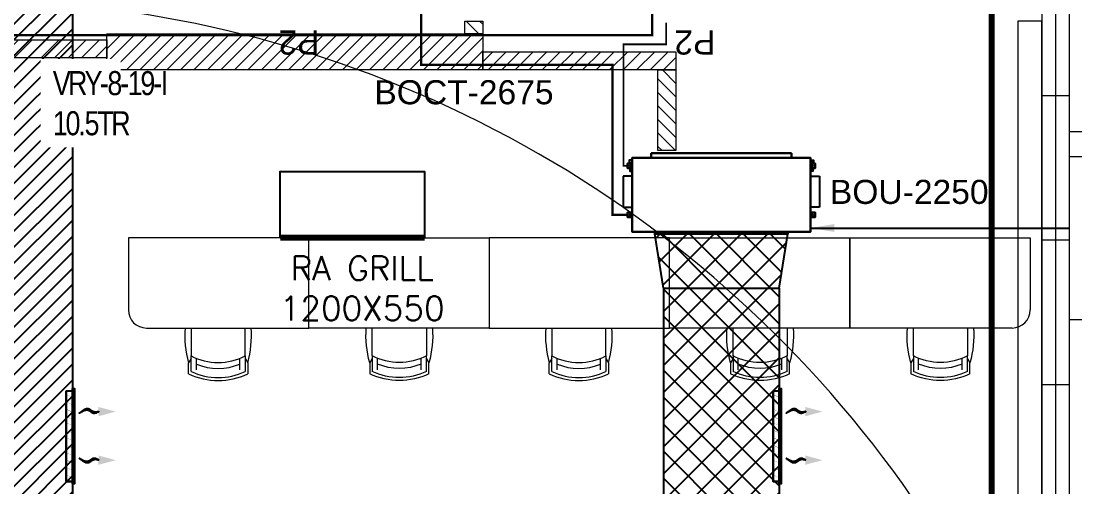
# Model space of a CAD drawing. Header units: millimetres. Extents: x -81374 to 485233, y -39075 to 157313.
# Drawn here: x 40591 to 49356, y -15833 to -11962 of the extents above; entities that cross this region are included whole.
import ezdxf
from ezdxf.enums import TextEntityAlignment as Align

# ---------------------------------------------------------------- set-up
doc = ezdxf.new("R2010")
doc.units = ezdxf.units.MM
for name, pattern in [('CENTER', [2, 1.25, -0.25, 0.25, -0.25]), ('CENTERX2', [4, 2.5, -0.5, 0.5, -0.5]), ('HIDDEN', [0.375, 0.25, -0.125])]:
    doc.linetypes.add(name, pattern=pattern)
for name, color, linetype in [('AC-RA-DIFFUSER', 6, 'Continuous'), ('CEN', 252, 'CENTER'), ('FRESH AIRDUCT', 3, 'Continuous'), ('Hatch 01_UC', 7, 'Continuous'), ('M HVAC DRAIN PIPE', 8, 'Continuous'), ('M-HVAC ELLIPTICAL DUCT', 6, 'Continuous'), ('M-HVAC VRV PIPE', 152, 'Continuous'), ('M-HVAC-ELEPTICAL DUCT', 6, 'Continuous'), ('M-HVAC-GRIL', 6, 'Continuous'), ('M-HVAC-INSULATION', 8, 'Continuous'), ('M-HVAC-SUPP', 4, 'Continuous'), ('M-HVAC-TEXT', 7, 'Continuous')]:
    doc.layers.add(name, color=color, linetype=linetype)
for name, color, linetype, lineweight in [('CB-AC CABLE TRAY', 213, 'Continuous', 15), ('DRAIN PIPE', 76, 'Continuous', 30), ('G-IMPT', 8, 'Continuous', 5), ('ID-MODULAR', 44, 'Continuous', 9), ('M HVAC GRILLE', 6, 'Continuous', 13), ('P-PIPE-IDEN', 7, 'Continuous', 9), ('VRF -COPPER PIPE', 4, 'Continuous', 9)]:
    doc.layers.add(name, color=color, linetype=linetype, lineweight=lineweight)
doc.styles.add('Arial_2', font='arial.ttf', dxfattribs={"height": 75})
doc.styles.add('HVAC TEXT', font='Romans.shx', dxfattribs={"width": 0.8, "height": 100})
doc.styles.add('R', font='romans.shx')
doc.styles.get("Standard").update_dxf_attribs({"font": 'arial.ttf'})
doc.dimstyles.new('HVAC DIM', dxfattribs={"dimtxt": 100, "dimasz": 200, "dimexe": 50, "dimexo": 50, "dimgap": 50, "dimtad": 1, "dimtoh": 1, "dimdec": 0, "dimzin": 0, "dimdsep": 46, "dimtxsty": 'HVAC TEXT', "dimcen": 50, "dimclrd": 7, "dimclre": 7, "dimclrt": 7, "dimadec": 0, "dimazin": 0, "dimtfac": 1, "dimtdec": 0, "dimtofl": 0, "dimtmove": 0, "dimatfit": 3, "dimfxl": 1, "dimtolj": 1, "dimtzin": 0, "dimarcsym": 0})
pattern_1 = [(45, (-219788.42, -94207.17), (-112.2532, 112.2532), []), (135, (-219788.42, -94207.17), (-112.2532, -112.2532), [])]

# ---------------------------------------------------------------- blocks, each defined once
blk = doc.blocks.new('ng')
at = {"layer": 'CEN', "color": 9, "linetype": 'HIDDEN', "lineweight": 0, "ltscale": 1500, "true_color": 0xc7c8ca}
blk.add_line((37748.3, 55730.8), (37748.3, 48427.2), dxfattribs=at)
blk = doc.blocks.new('floor plan 1')
at = {"layer": 'G-IMPT', "color": 55, "linetype": 'Continuous', "true_color": 0xb49f4b}
for p, q in [((8859.2, -21195.7), (8859.2, -30091.5)), ((9088, -21195.7), (9088, -30091.5))]:
    blk.add_line(p, q, dxfattribs=at)
at = {"layer": 'G-IMPT', "linetype": 'Continuous'}
for p, q in [((8973.6, -21195.7), (8973.6, -30091.5)), ((8859.2, -24091.5), (9088, -24091.5)), ((8859.2, -25291.5), (9088, -25291.5)), ((8859.2, -26491.5), (9088, -26491.5))]:
    blk.add_line(p, q, dxfattribs=at)
at = {"layer": 'G-IMPT', "color": 8, "ltscale": 500}
for p, q in [((9687.5, -24180.6), (9687.5, -24273.7)), ((10179.5, -24273.7), (10179.5, -24180.6)), ((11187.5, -24180.6), (11187.5, -24273.7)), ((11679.5, -24273.7), (11679.5, -24180.6)), ((12694.5, -24273.7), (12694.5, -24180.6)), ((13186.5, -24180.6), (13186.5, -24273.7)), ((14187.5, -24180.6), (14187.5, -24273.7)), ((14679.5, -24273.7), (14679.5, -24180.6)), ((15694.5, -24273.7), (15694.5, -24180.6)), ((16186.5, -24180.6), (16186.5, -24273.7)), ((9708.7, -24307.9), (9687.5, -24273.7)), ((9708.7, -24200.9), (9708.7, -24331.6)), ((10158.4, -24331.6), (10158.4, -24200.9)), ((10158.4, -24307.9), (10179.5, -24273.7)), ((11208.7, -24307.9), (11187.5, -24273.7)), ((11208.7, -24200.9), (11208.7, -24331.6)), ((11658.4, -24331.6), (11658.4, -24200.9)), ((11658.4, -24307.9), (11679.5, -24273.7)), ((12715.7, -24307.9), (12694.5, -24273.7)), ((12715.7, -24331.6), (12715.7, -24200.9)), ((13165.4, -24200.9), (13165.4, -24331.6)), ((13165.4, -24307.9), (13186.5, -24273.7)), ((14208.7, -24307.9), (14187.5, -24273.7)), ((14208.7, -24200.9), (14208.7, -24331.6)), ((14658.4, -24331.6), (14658.4, -24200.9)), ((14658.4, -24307.9), (14679.5, -24273.7)), ((15715.7, -24307.9), (15694.5, -24273.7)), ((15715.7, -24331.6), (15715.7, -24200.9)), ((16165.4, -24200.9), (16165.4, -24331.6)), ((16165.4, -24307.9), (16186.5, -24273.7)), ((9708.7, -24309.7), (9708.7, -24307.9)), ((9708.7, -24562.7), (9708.7, -24331.6)), ((10158.4, -24309.7), (10158.4, -24307.9)), ((10158.4, -24331.6), (10158.4, -24562.7)), ((11208.7, -24309.7), (11208.7, -24307.9)), ((11208.7, -24562.7), (11208.7, -24331.6)), ((11658.4, -24309.7), (11658.4, -24307.9)), ((11658.4, -24331.6), (11658.4, -24562.7)), ((12715.7, -24309.7), (12715.7, -24307.9)), ((12715.7, -24331.6), (12715.7, -24562.7)), ((13165.4, -24309.7), (13165.4, -24307.9)), ((13165.4, -24562.7), (13165.4, -24331.6)), ((14208.7, -24309.7), (14208.7, -24307.9)), ((14208.7, -24562.7), (14208.7, -24331.6)), ((14658.4, -24309.7), (14658.4, -24307.9)), ((14658.4, -24331.6), (14658.4, -24562.7)), ((15715.7, -24309.7), (15715.7, -24307.9)), ((15715.7, -24331.6), (15715.7, -24562.7)), ((16165.4, -24309.7), (16165.4, -24307.9)), ((16165.4, -24562.7), (16165.4, -24331.6)), ((9337, -24562.7), (10687, -24562.7)), ((10687, -25312.7), (10687, -24562.7)), ((10687, -24562.7), (12187, -24562.7)), ((10687, -24562.7), (10687, -25312.7)), ((12187, -24562.7), (12187, -25312.7)), ((13687, -24562.7), (12187, -24562.7)), ((12187, -24562.7), (12187, -25312.7)), ((13687, -25312.7), (13687, -24562.7)), ((13687, -24562.7), (15187, -24562.7)), ((13687, -25312.7), (13687, -24562.7)), ((15187, -24562.7), (15187, -25312.7)), ((16537, -24562.7), (15187, -24562.7)), ((15187, -24562.7), (15187, -25312.7)), ((9187, -25312.7), (9187, -24712.7)), ((16687, -25312.7), (16687, -24712.7)), ((10687, -25312.7), (9187, -25312.7)), ((12187, -25312.7), (10687, -25312.7)), ((12187, -25312.7), (13687, -25312.7)), ((15187, -25312.7), (13687, -25312.7)), ((15187, -25312.7), (16687, -25312.7))]:
    blk.add_line(p, q, dxfattribs=at)
at = {"layer": 'G-IMPT', "color": 8, "ltscale": 500, "extrusion": (0, 0, -1)}
for p, q in [((9752.5, -24214.8), (9752.5, -24311.2)), ((10114.6, -24214.8), (10114.6, -24311.2)), ((11252.5, -24214.8), (11252.5, -24311.2)), ((11614.6, -24214.8), (11614.6, -24311.2)), ((12759.5, -24214.8), (12759.5, -24311.2)), ((13121.6, -24214.8), (13121.6, -24311.2)), ((14252.5, -24214.8), (14252.5, -24311.2)), ((14614.6, -24214.8), (14614.6, -24311.2)), ((15759.5, -24214.8), (15759.5, -24311.2)), ((16121.6, -24214.8), (16121.6, -24311.2))]:
    blk.add_line(p, q, dxfattribs=at)
at = {"layer": 'G-IMPT', "color": 8, "ltscale": 500}
for centre, radius, start, end in [((18060.5, -17690.2), 9598.5, 196.54068, 301.95899), ((9337, -24712.7), 150, 90, 180), ((16537, -24712.7), 150, 0, 90)]:
    blk.add_arc(centre, radius, start, end, dxfattribs=at)
at = {"layer": 'G-IMPT', "color": 8, "ltscale": 500, "extrusion": (0, 0, -1)}
for centre, major_axis, start_param, end_param in [((9933.5, -24706.7), (0, -580.8), 2.704257, 3.578932), ((9933.5, -24681.8), (0, 530.9), -0.437348, 0.437328), ((11433.5, -24706.7), (0, -580.8), 2.704257, 3.578932), ((11433.5, -24681.8), (0, 530.9), -0.437348, 0.437328), ((14433.5, -24706.7), (0, -580.8), 2.704257, 3.578932), ((14433.5, -24681.8), (0, 530.9), -0.437348, 0.437328), ((10494.7, -24501.1), (0, -838.5), 1.49727, 1.845387), ((9933.5, -24756.7), (0, -480.9), 2.65511, 3.628104), ((9933.5, -24681.8), (0, 455.9), -0.408385, 0.408365), ((9372.4, -24501.1), (0, -838.5), 4.437818, 4.785935), ((11994.7, -24501.1), (0, -838.5), 1.49727, 1.845387), ((11433.5, -24756.7), (0, -480.9), 2.65511, 3.628104), ((11433.5, -24681.8), (0, 455.9), -0.408385, 0.408365), ((10872.4, -24501.1), (0, -838.5), 4.437818, 4.785935), ((14994.7, -24501.1), (0, -838.5), 1.49727, 1.845387), ((14433.5, -24756.7), (0, -480.9), 2.65511, 3.628104), ((14433.5, -24681.8), (0, 455.9), -0.408385, 0.408365), ((13872.4, -24501.1), (0, -838.5), 4.437818, 4.785935)]:
    blk.add_ellipse(centre, major_axis=major_axis, ratio=1, start_param=start_param, end_param=end_param, dxfattribs=at)
at = {"layer": 'G-IMPT', "color": 8, "ltscale": 500}
for centre, major_axis, start_param, end_param in [((12940.5, -24706.7), (0, -580.8), 2.704257, 3.578932), ((12940.5, -24681.8), (0, 530.9), -0.437348, 0.437328), ((15940.5, -24706.7), (0, -580.8), 2.704257, 3.578932), ((15940.5, -24681.8), (0, 530.9), -0.437348, 0.437328), ((13501.7, -24501.1), (0, -838.5), 4.437818, 4.785935), ((12940.5, -24756.7), (0, -480.9), 2.65511, 3.628104), ((12940.5, -24681.8), (0, 455.9), -0.408385, 0.408365), ((12379.4, -24501.1), (0, -838.5), 1.49727, 1.845387), ((16501.7, -24501.1), (0, -838.5), 4.437818, 4.785935), ((15940.5, -24756.7), (0, -480.9), 2.65511, 3.628104), ((15940.5, -24681.8), (0, 455.9), -0.408385, 0.408365), ((15379.4, -24501.1), (0, -838.5), 1.49727, 1.845387)]:
    blk.add_ellipse(centre, major_axis=major_axis, ratio=1, start_param=start_param, end_param=end_param, dxfattribs=at)
at = {"layer": 'CEN', "linetype": 'Continuous'}
blk.add_blockref('ng', (-28240.4, -78519.6), dxfattribs=at)
at = {"layer": 'G-IMPT', "color": 8, "ltscale": 500}
for rotation, p in [(359.99915, (39680.6, -4989.6, 0)), (359.99915, (35886.7, -10139.3, 0)), (270.00085, (28873.3, -20643.5, 0)), (359.99915, (11975.3, -26935.4, 0)), (359.99915, (15267.6, -26935.4, 0)), (359.99915, (26686.3, -26987.7, 0)), (270.00085, (15861.1, -28615, 0)), (89.99915, (23697.8, -33300.6, 0)), (89.99915, (23597.9, -35337.7, 0)), (89.99915, (23597.9, -37388.3, 0)), (359.99915, (13750.4, -37781.5, 0)), (89.99915, (23697.8, -40746.8, 0)), (89.99915, (23597.8, -44302.5, 0)), (89.99915, (23597.8, -46399.1, 0)), (89.99915, (23697.8, -48339.8, 0)), (89.99915, (23697.8, -54280, 0)), (359.99915, (27418.1, -55702.4, 0)), (89.99915, (9671.9, -65856.5, 0)), (359.99915, (4684.1, -67403.4, 0)), (359.99915, (8737.2, -67403.4, 0))]:
    blk.add_attdef('PARTITIONTYPE', text='', height=200, rotation=rotation, dxfattribs=at).set_placement(p, align=Align.MIDDLE_CENTER)
blk = doc.blocks.new('RAAAA')
at = {"linetype": 'Continuous', "ltscale": 1000}
for points in [[(363, 0, 0), (363, 0, 0), (364, 0, 0), (364, 0, 0), (365, 0, 0), (366, 0, 0), (367, -1, 0), (368, -1, 0), (369, -1, 0), (371, -1, 0), (373, -2, 0), (374, -2, 0), (377, -2, 0), (379, -3, 0), (381, -3, 0), (384, -4, 0), (387, -4, 0), (390, -5, 0), (393, -5, 0), (397, -6, 0), (400, -6, 0), (404, -7, 0), (408, -8, 0), (412, -8, 0), (416, -9, 0), (421, -10, 0), (421, -10, 0), (425, -11, 0), (430, -11, 0), (435, -11, 0), (439, -11, 0), (444, -11, 0), (449, -11, 0), (454, -10, 0), (459, -10, 0), (464, -9, 0), (468, -7, 0), (473, -6, 0), (478, -4, 0), (483, -2, 0), (488, 0, 0), (494, 2, 0), (499, 4, 0), (504, 7, 0), (509, 10, 0), (514, 13, 0), (519, 16, 0), (525, 20, 0), (530, 24, 0), (535, 28, 0), (541, 32, 0), (546, 36, 0), (546, 36, 0), (552, 40, 0), (557, 44, 0), (563, 48, 0), (568, 51, 0), (574, 54, 0), (580, 56, 0), (586, 58, 0), (592, 60, 0), (598, 61, 0), (604, 62, 0), (610, 62, 0), (616, 62, 0), (622, 62, 0), (628, 61, 0), (635, 60, 0), (641, 59, 0), (648, 57, 0), (654, 55, 0), (661, 52, 0), (668, 49, 0), (675, 46, 0), (681, 42, 0), (688, 38, 0), (695, 33, 0), (702, 28, 0), (702, 28, 0), (709, 23, 0), (716, 19, 0), (722, 14, 0), (728, 10, 0), (734, 5, 0), (740, 1, 0), (745, -2, 0), (750, -6, 0), (755, -9, 0), (759, -13, 0), (763, -15, 0), (767, -18, 0), (771, -21, 0), (774, -23, 0), (777, -25, 0), (779, -27, 0), (782, -29, 0), (784, -31, 0), (786, -32, 0), (787, -33, 0), (789, -34, 0), (790, -35, 0), (790, -35, 0), (791, -35, 0), (791, -36, 0)], [(363, 0, 0), (363, 0, 0), (364, 0, 0), (364, 0, 0), (365, -1, 0), (366, -1, 0), (367, -2, 0), (368, -2, 0), (369, -3, 0), (371, -4, 0), (373, -5, 0), (374, -5, 0), (377, -6, 0), (379, -8, 0), (381, -9, 0), (384, -10, 0), (387, -12, 0), (390, -13, 0), (393, -15, 0), (397, -16, 0), (400, -18, 0), (404, -20, 0), (408, -22, 0), (412, -24, 0), (416, -26, 0), (421, -28, 0), (421, -28, 0), (425, -30, 0), (430, -32, 0), (435, -34, 0), (439, -35, 0), (444, -36, 0), (449, -37, 0), (454, -37, 0), (459, -38, 0), (464, -38, 0), (468, -37, 0), (473, -37, 0), (478, -36, 0), (483, -35, 0), (488, -33, 0), (494, -32, 0), (499, -30, 0), (504, -28, 0), (509, -25, 0), (514, -22, 0), (519, -19, 0), (525, -16, 0), (530, -13, 0), (535, -9, 0), (541, -5, 0), (546, 0, 0), (546, 0, 0), (552, 4, 0), (557, 8, 0), (563, 12, 0), (568, 15, 0), (574, 18, 0), (580, 21, 0), (586, 23, 0), (592, 25, 0), (598, 27, 0), (604, 28, 0), (610, 29, 0), (616, 30, 0), (622, 30, 0), (628, 31, 0), (635, 30, 0), (641, 30, 0), (648, 29, 0), (654, 28, 0), (661, 26, 0), (668, 24, 0), (675, 22, 0), (681, 20, 0), (688, 17, 0), (695, 14, 0), (702, 10, 0), (702, 10, 0), (709, 7, 0), (716, 3, 0), (722, 0, 0), (728, -3, 0), (734, -6, 0), (740, -9, 0), (745, -12, 0), (750, -14, 0), (755, -17, 0), (759, -19, 0), (763, -21, 0), (767, -23, 0), (771, -25, 0), (774, -27, 0), (777, -28, 0), (779, -30, 0), (782, -31, 0), (784, -32, 0), (786, -33, 0), (787, -34, 0), (789, -34, 0), (790, -35, 0), (790, -35, 0), (791, -35, 0), (791, -36, 0)]]:
    blk.add_polyline3d(points, dxfattribs=at)
blk.add_solid([(373, 101), (0, 0), (373, -101)], dxfattribs=at)
blk = doc.blocks.new('zw$77DE')
at = {"layer": 'M-HVAC-GRIL', "linetype": 'ByBlock'}
blk.add_lwpolyline([(0, 750), (0, 771.4), (-17.1, 771.4), (-17.1, -21.4), (0, -21.4), (0, 0), (0, 750), (51.4, 750), (51.4, 0), (0, 0), (51.4, 0), (51.4, 750), (51.4, 750)], dxfattribs=at)
at = {"layer": 'M-HVAC-GRIL', "lineweight": 0, "const_width": 1.71}
for points in [[(3.9, 678.6), (3.9, 700.1), (46.7, 721.5), (46.7, 742.9)], [(3.9, 617.2), (3.9, 638.6), (46.7, 660.1), (46.7, 681.5)], [(3.9, 555.8), (3.9, 577.2), (46.7, 598.6), (46.7, 620.1)], [(3.9, 495.6), (3.9, 517.1), (46.7, 538.5), (46.7, 559.9)], [(3.9, 444), (3.9, 465.4), (46.7, 486.8), (46.7, 508.3)], [(3.9, 381.8), (3.9, 403.2), (46.7, 424.7), (46.7, 446.1)], [(3.9, 319.7), (3.9, 341.1), (46.7, 362.5), (46.7, 384)], [(3.9, 257.5), (3.9, 279), (46.7, 300.4), (46.7, 321.8)], [(3.9, 195.4), (3.9, 216.8), (46.7, 238.2), (46.7, 259.7)], [(3.9, 133.2), (3.9, 154.7), (46.7, 176.1), (46.7, 197.5)], [(3.9, 71.8), (3.9, 93.2), (46.7, 114.7), (46.7, 136.1)], [(3.9, 10.4), (3.9, 31.8), (46.7, 53.2), (46.7, 74.7)]]:
    blk.add_lwpolyline(points, dxfattribs=at)
at = {"layer": 'M-HVAC-SUPP'}
for p, xscale, yscale, zscale, rotation in [((-360.3, 580.5), 0.3839999997941416, 0.3839999997941416, 0.3839999997941416, 359.7971218112731), ((-360.3, 176.5), -0.3839999997941415, 0.3839999997941436, 0.3839999997941436, 180.2028781887378)]:
    blk.add_blockref('RAAAA', p, dxfattribs=dict(at, xscale=xscale, yscale=yscale, zscale=zscale, rotation=rotation))
blk = doc.blocks.new('jyfhg')
at = {"layer": 'M HVAC GRILLE', "color": 7}
blk.add_blockref('zw$77DE', (-100, -700), dxfattribs=at)
blk = doc.blocks.new('DSD 96')
at = {"color": 190}
for p, q in [((-511, 218.5), (-511, 178.5)), ((-511, 218.5), (657, 218.5)), ((657, 178.5), (657, 218.5)), ((-480, -453.5), (-480, -436.5)), ((626, -436.5), (626, -453.5)), ((-480, -453.5), (626, -453.5))]:
    blk.add_line(p, q, dxfattribs=at)
at = {"color": 6, "linetype": 'CENTERX2', "lineweight": 5}
for p, q in [((-691, 112.5), (-677, 112.5)), ((-684, 119.5), (-684, 105.5)), ((823, 112.5), (837, 112.5)), ((830, 119.5), (830, 105.5)), ((-691, -295), (-677, -295)), ((-684, -288), (-684, -302)), ((823, -295), (837, -295)), ((830, -288), (830, -302))]:
    blk.add_line(p, q, dxfattribs=at)
at = {"color": 3}
for p, q in [((813.5, 27.5), (888.5, 27.5)), ((888.5, 27.5), (888.5, -231)), ((888.5, -231), (813.5, -231))]:
    blk.add_line(p, q, dxfattribs=at)
at = {"color": 190}
blk.add_lwpolyline([(-667.5, -436.5), (813.5, -436.5), (813.5, 178.5), (-667.5, 178.5)], close=True, dxfattribs=at)
at = {"color": 4}
for points in [[(-707.5, 92.5), (-667.5, 92.5), (-667.5, 132.5), (-707.5, 132.5)], [(813.5, 92.5), (853.5, 92.5), (853.5, 132.5), (813.5, 132.5)], [(-707.5, -315), (-667.5, -315), (-667.5, -275), (-707.5, -275)], [(813.5, -315), (853.5, -315), (853.5, -275), (813.5, -275)]]:
    blk.add_lwpolyline(points, close=True, dxfattribs=at)
at = {"color": 2}
for points in [[(-667.5, 140.6), (-667.5, 159.7), (-692.5, 159.7), (-692.5, 140.6)], [(813.5, 140.6), (813.5, 159.7), (838.5, 159.7), (838.5, 140.6)]]:
    blk.add_lwpolyline(points, close=True, dxfattribs=at)
at = {"color": 6}
blk.add_lwpolyline([(833.5, 85), (833.5, 69.1), (813.5, 69.1), (813.5, 85)], close=True, dxfattribs=at)
at = {"color": 5}
blk.add_lwpolyline([(828.5, 81.8), (828.5, 72.3), (813.5, 72.3), (813.5, 81.8)], close=True, dxfattribs=at)
at = {"color": 4}
for centre in [(-684, 112.5), (830, 112.5), (-684, -295), (830, -295)]:
    blk.add_circle(centre, 5, dxfattribs=at)
blk = doc.blocks.new('*U143')
at = {"layer": 'CB-AC CABLE TRAY', "true_color": 0xa953a0}
h = blk.add_hatch(dxfattribs=at)
h.set_pattern_fill('ANSI31', color=215, scale=25)
h.set_pattern_definition([(45, (-899010.94, 1102758.81), (-56.1266008, 56.1266008), [])])
h.paths.add_polyline_path([(-88704.9, -150.4), (-88704.9, -0.4), (-82946.6, -0.4), (-82946.6, -150.4)])
at = {"layer": 'CB-AC CABLE TRAY', "color": 215, "true_color": 0xa953a0}
blk.add_lwpolyline([(-88704.9, -150.4), (-88704.9, -0.4), (-82946.6, -0.4), (-82946.6, -150.4)], close=True, dxfattribs=at)
blk = doc.blocks.new('*U144')
at = {"layer": 'CB-AC CABLE TRAY', "true_color": 0xa953a0}
h = blk.add_hatch(dxfattribs=at)
h.set_pattern_fill('ANSI31', color=215, scale=25)
h.set_pattern_definition([(45, (-901643.455, 1102908.81), (-56.1266008, 56.1266008), [])])
h.paths.add_polyline_path([(-88704.9, -150.4), (-88704.9, 149.6), (-85579.1, 149.6), (-85579.1, -150.4)])
at = {"layer": 'CB-AC CABLE TRAY', "color": 215, "true_color": 0xa953a0}
blk.add_lwpolyline([(-88704.9, -150.4), (-88704.9, 149.6), (-85579.1, 149.6), (-85579.1, -150.4)], close=True, dxfattribs=at)
blk = doc.blocks.new('*U145')
at = {"layer": 'CB-AC CABLE TRAY', "true_color": 0xa953a0}
h = blk.add_hatch(dxfattribs=at)
h.set_pattern_fill('ANSI31', color=215, scale=25)
h.set_pattern_definition([(45, (-903162.66, 1102758.81), (-56.1266008, 56.1266008), [])])
h.paths.add_polyline_path([(-88704.9, -150.4), (-88704.9, -0.4), (-87098.3, -0.4), (-87098.3, -150.4)])
at = {"layer": 'CB-AC CABLE TRAY', "color": 215, "true_color": 0xa953a0}
blk.add_lwpolyline([(-88704.9, -150.4), (-88704.9, -0.4), (-87098.3, -0.4), (-87098.3, -150.4)], close=True, dxfattribs=at)
blk = doc.blocks.new('*U146')
at = {"layer": 'CB-AC CABLE TRAY', "true_color": 0xa953a0}
h = blk.add_hatch(dxfattribs=at)
h.set_pattern_fill('ANSI31', color=215, scale=25)
h.set_pattern_definition([(45, (-904097.99, 1102758.81), (-56.1266008, 56.1266008), [])])
h.paths.add_polyline_path([(-88704.9, -150.4), (-88704.9, -0.4), (-88033.7, -0.4), (-88033.7, -150.4)])
at = {"layer": 'CB-AC CABLE TRAY', "color": 215, "true_color": 0xa953a0}
blk.add_lwpolyline([(-88704.9, -150.4), (-88704.9, -0.4), (-88033.7, -0.4), (-88033.7, -150.4)], close=True, dxfattribs=at)
blk = doc.blocks.new('*U147')
at = {"layer": 'CB-AC CABLE TRAY', "true_color": 0xa953a0}
h = blk.add_hatch(dxfattribs=at)
h.set_pattern_fill('ANSI31', color=215, scale=25)
h.set_pattern_definition([(45, (-904663.624, 1102758.81), (-56.1266008, 56.1266008), [])])
h.paths.add_polyline_path([(-88704.9, -150.4), (-88704.9, -0.4), (-88599.3, -0.4), (-88599.3, -150.4)])
at = {"layer": 'CB-AC CABLE TRAY', "color": 215, "true_color": 0xa953a0}
blk.add_lwpolyline([(-88704.9, -150.4), (-88704.9, -0.4), (-88599.3, -0.4), (-88599.3, -150.4)], close=True, dxfattribs=at)

msp = doc.modelspace()

# ---------------------------------------------------------------- hatches: boundary and pattern name
at = {"layer": 'Hatch 01_UC', "linetype": 'Continuous'}
h = msp.add_hatch(dxfattribs=at)
h.set_pattern_fill('ANSI37', color=42, scale=50, angle=360)
h.set_pattern_definition(pattern_1)
h.paths.add_polyline_path([(45862, -13731.2), (46968, -13731.2), (46896.5, -14181.2), (45933.5, -14181.2)])
h = msp.add_hatch(dxfattribs=at)
h.set_pattern_fill('ANSI37', color=42, scale=50, angle=360)
h.set_pattern_definition(pattern_1)
h.paths.add_polyline_path([(45933.5, -14181.2), (45933.5, -17181.2), (46896.5, -17181.2), (46896.5, -14181.2)])
at = {"layer": 'M-HVAC-INSULATION'}
h = msp.add_hatch(dxfattribs=at)
h.set_pattern_fill('ANSI31', color=26, scale=750, angle=360, style=0)
h.set_pattern_definition([(45, (496839.4, -83091.07), (-66.29126, 66.29126), [])])
h.paths.add_polyline_path([(40443.2, -11107.3), (41018.2, -11107.3), (41018.2, -28605.5), (40443.2, -28605.5)])

# ---------------------------------------------------------------- linework, layer by layer
at = {"layer": 'CEN', "color": 11, "linetype": 'HIDDEN', "lineweight": 0, "ltscale": 1500, "const_width": 50}
msp.add_lwpolyline([(48662.8, -16286.6), (48662.8, -8983)], dxfattribs=at)
at = {"layer": 'DRAIN PIPE', "color": 76, "linetype": 'Continuous', "elevation": 0}
msp.add_lwpolyline([(45634.5, -13572.7, 20, 20, 0), (45510.3, -13572.7, 20, 20, 0), (45510.3, -12324.3, 20, 20, 0), (43919.1, -12324.3, 20, 20, 0), (43919.1, -9461.5, 20, 20, 0), (44495.3, -9461.5, 20, 20, 0), (48041.5, -9461.5, 0, 0, 0)], format="xyseb", dxfattribs=at)
at = {"layer": 'FRESH AIRDUCT', "color": 1, "linetype": 'Continuous'}
msp.add_lwpolyline([(42746.3, -13762.7), (42746.3, -13212.7), (43946.3, -13212.7), (43946.3, -13762.7)], close=True, dxfattribs=at)
at = {"layer": 'FRESH AIRDUCT', "color": 1, "linetype": 'Continuous', "const_width": 50}
msp.add_lwpolyline([(43947, -13762.7), (42746.3, -13762.7)], dxfattribs=at)
at = {"layer": 'ID-MODULAR', "color": 45, "linetype": 'Continuous'}
msp.add_lwpolyline([(48881.2, -17804.7), (49081.2, -17804.7), (49081.2, -11961.8), (48881.2, -11961.8)], close=True, dxfattribs=at)
at = {"layer": 'M-HVAC ELLIPTICAL DUCT', "linetype": 'Continuous'}
for p, q in [((41018.2, -11107.3, 0), (41018.2, -28605.5, 0)), ((45933.5, -14181.2), (45862, -13731.2)), ((46896.5, -14181.2), (46968, -13731.2)), ((45933.5, -14181.2), (45933.5, -28631.6)), ((45933.5, -14181.2), (46896.5, -14181.2)), ((46896.5, -14181.2), (46896.5, -28631.6))]:
    msp.add_line(p, q, dxfattribs=at)
at = {"layer": 'M-HVAC ELLIPTICAL DUCT', "color": 6, "linetype": 'Continuous'}
msp.add_line((45862, -13731.2), (46968, -13731.2), dxfattribs=at)
at = {"layer": 'M-HVAC VRV PIPE', "color": 6, "linetype": 'Continuous', "const_width": 20}
msp.add_lwpolyline([(45840.7, -11868.6), (45840.7, -12078.1), (39326.9, -12078.1)], dxfattribs=at)
at = {"layer": 'M-HVAC VRV PIPE', "color": 6, "linetype": 'Continuous'}
msp.add_lwpolyline([(45674.5, -13165.2, 15, 15, 0), (45601.4, -13165.2, 15, 15, 0), (45601.4, -12154.6, 15, 15, 0), (45957.2, -12154.6, 15, 15, 0), (45957.2, -11869, 15, 15, 0)], format="xyseb", dxfattribs=at)
at = {"layer": 'VRF -COPPER PIPE', "color": 0, "elevation": 0}
msp.add_lwpolyline([(49311.6, -11102.1), (51718.4, -11102.1), (51718.4, -12881.8), (49311.6, -12881.8)], close=True, dxfattribs=at)
at = {"layer": 'VRF -COPPER PIPE', "color": 0}
msp.add_lwpolyline([(49311.6, -13086.4), (52048.2, -13086.4), (52048.2, -14444.6), (49311.6, -14444.6)], close=True, dxfattribs=at)

# ---------------------------------------------------------------- block references
at = {"linetype": 'Continuous'}
ref = msp.add_blockref('floor plan 1', (58170.8, -39075.4), dxfattribs=dict(at, rotation=180))
ref.add_attrib('PARTITIONTYPE', 'P2', dxfattribs={"layer": 'G-IMPT', "color": 8, "ltscale": 500, "height": 200, "rotation": 179.99915}).set_placement((42903.2, -12139.9, 0), align=Align.MIDDLE_CENTER)
ref.add_attrib('PARTITIONTYPE', 'P2', dxfattribs={"layer": 'G-IMPT', "color": 8, "ltscale": 500, "height": 200, "rotation": 179.99915}).set_placement((46195.5, -12139.9, 0), align=Align.MIDDLE_CENTER)
at = {"layer": 'AC-RA-DIFFUSER', "xscale": -1}
msp.add_blockref('DSD 96', (46488, -13277.7), dxfattribs=at)
at = {"layer": 'AC-RA-DIFFUSER', "rotation": 360}
msp.add_blockref('DSD 96', (46342, -13277.7), dxfattribs=at)
at = {"layer": 'CB-AC CABLE TRAY', "color": 4, "linetype": 'HIDDEN'}
for name, p, rotation in [('*U147', (44281, 76637.5), 89.99971984369127), ('*U144', (130010.1, -12217.4), 359.9997198436913), ('*U143', (124251.8, -12117.8), 359.9997198436913), ('*U145', (133135.8, -12217.4), 359.9997198436913), ('*U146', (46037.5, -101072.3), 269.9997198436913)]:
    msp.add_blockref(name, p, dxfattribs=dict(at, rotation=rotation))
at = {"layer": 'M HVAC GRILLE', "color": 0, "xscale": -1}
for p in [(40918.2, -15087.7), (46796.5, -15087.7)]:
    msp.add_blockref('jyfhg', p, dxfattribs=at)

# ---------------------------------------------------------------- texts
at = {"layer": 'M-HVAC-ELEPTICAL DUCT', "char_height": 200, "attachment_point": 1}
for s, insert in [('BOCT-2675', (43529.5, -12453.1, 1198.1)), ('BOU-2250', (47318.1, -13281.4, 1198.1))]:
    msp.add_mtext(s, dxfattribs=dict(at, insert=insert))
at = {"layer": 'M-HVAC-TEXT', "color": 7, "insert": (43428.3, -13915.9), "char_height": 200, "width": 13359.771, "attachment_point": 2, "style": 'R'}
msp.add_mtext('RA GRILL \\P1200X550', dxfattribs=at)

# ---------------------------------------------------------------- leaders
at = {"layer": 'M HVAC DRAIN PIPE', "linetype": 'Continuous'}
msp.add_leader([(47155.5, -13681.6), (49311.6, -13681.6)], dimstyle='HVAC DIM', dxfattribs=at)

# ---------------------------------------------------------------- next in the draw order: texts
at = {"layer": 'P-PIPE-IDEN', "char_height": 200, "width": 463.749, "attachment_point": 1, "style": 'Arial_2', "bg_fill": 2}
for s, insert in [('{\\W0.6;\\T0.75;\\C1;VRY-24-63-I\\P35.6TR}', (46034.5, -11342.3)), ('{\\W0.8;\\T0.8;\\C1;VRY-8-19-I\\P10.5TR}', (40855.4, -12377.4))]:
    msp.add_mtext(s, dxfattribs=dict(at, insert=insert))

doc.saveas('drawing.dxf')
